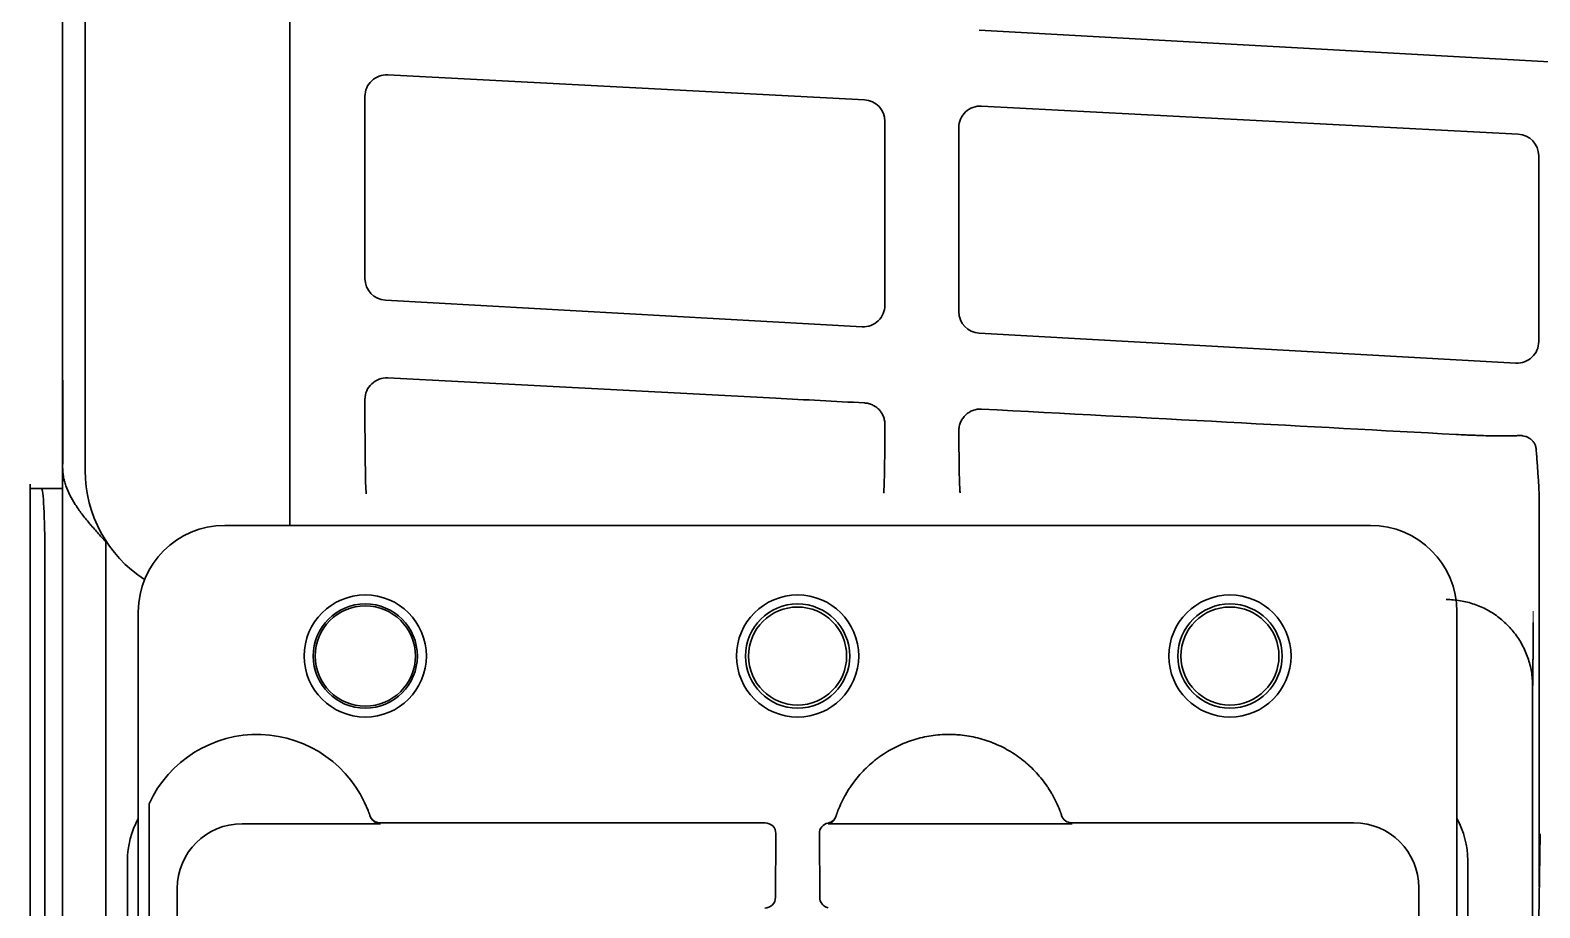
# Model space of a CAD drawing. Extents: x 5987 to 10491, y -672 to 3708.
# Drawn here: x 8371.6 to 8441.4, y 3551.1 to 3591.7 of the extents above; entities that cross this region are included whole.
import ezdxf

# ---------------------------------------------------------------- set-up
doc = ezdxf.new("R2010")
doc.units = 0
doc.header["$LTSCALE"] = 5
doc.layers.add('1', color=7, linetype='CONTINUOUS', true_color=0xffffff)

msp = doc.modelspace()

# ---------------------------------------------------------------- linework, layer by layer
at = {"layer": '1', "color": 7, "linetype": 'Continuous', "lineweight": 35}
for p, q in [((8374.114, 3571.359), (8374.114, 3633.296)), ((8373.073, 3632.329), (8373.073, 3575.533)), ((8373.075, 3575.518), (8373.075, 3632.328)), ((8383.583, 3568.826), (8383.583, 3624.576)), ((8415.475, 3591.739), (8699.86, 3575.886)), ((8410.167, 3588.513), (8388.112, 3589.672)), ((8387.059, 3588.673), (8387.059, 3580.248)), ((8440.41, 3586.925), (8415.583, 3588.229)), ((8411.113, 3579.017), (8411.113, 3587.516)), ((8414.529, 3587.231), (8414.529, 3578.716)), ((8441.356, 3577.331), (8441.356, 3585.928)), ((8388.004, 3579.249), (8410.059, 3578.02)), ((8415.475, 3577.718), (8440.302, 3576.334)), ((8373.073, 3575.533), (8373.075, 3575.518)), ((8373.073, 3575.463), (8373.073, 3571.526)), ((8373.078, 3575.497), (8373.074, 3575.472)), ((8373.078, 3571.666), (8373.078, 3575.486)), ((8406.058, 3574.709), (8388.112, 3575.651)), ((8387.059, 3574.653), (8387.059, 3573.981)), ((8373.073, 2751.526), (8373.073, 3571.526)), ((8371.573, 3570.726), (8371.573, 3079.226)), ((8371.576, 3570.526), (8371.573, 3570.526)), ((8371.576, 3570.526), (8372.094, 3570.526)), ((8372.094, 3570.526), (8373.073, 3570.526)), ((8441.384, 3569.704), (8441.384, 3552.106)), ((8433.573, 3568.826), (8380.572, 3568.826)), ((8375.073, 3568.108), (8375.073, 3527.375)), ((8372.251, 3080.226), (8372.251, 3567.726)), ((8376.573, 3564.827), (8376.573, 3487.826)), ((8437.573, 3487.826), (8437.573, 3564.827)), ((8441.073, 3561.403), (8441.073, 3561.396)), ((8441.073, 3534.253), (8441.073, 3561.396)), ((8377.073, 3550.208), (8377.073, 3555.944)), ((8419.294, 3555.383), (8419.287, 3555.404)), ((8387.774, 3555.024), (8381.375, 3555.024)), ((8405.566, 3555.063), (8387.76, 3555.063)), ((8406.051, 3551.616), (8406.066, 3554.563)), ((8408.079, 3554.563), (8408.094, 3551.616)), ((8419.774, 3555.024), (8408.599, 3555.024)), ((8432.81, 3555.063), (8419.761, 3555.063)), ((8440.973, 3528.526), (8441.427, 3554.561)), ((8376.073, 3553.327), (8376.073, 3529.278)), ((8438.073, 3499.326), (8438.073, 3553.327)), ((8378.375, 3552.024), (8378.375, 3548.428)), ((8435.81, 3527.832), (8435.81, 3552.064))]:
    msp.add_line(p, q, dxfattribs=at)
at = {"layer": '1', "color": 51, "linetype": 'Continuous', "lineweight": 13}
for p, q in [((8373.073, 3575.533), (8373.073, 3575.533)), ((8373.074, 3575.463), (8373.073, 3575.463)), ((8441.073, 3561.403), (8441.077, 3561.417))]:
    msp.add_line(p, q, dxfattribs=at)
at = {"layer": '1', "color": 7, "linetype": 'Continuous', "lineweight": 35}
for centre, radius in [((8387.073, 3562.782), 2.825), ((8387.073, 3562.782), 2.411), ((8387.073, 3562.782), 2.32), ((8407.073, 3562.782), 2.825), ((8407.073, 3562.782), 2.411), ((8407.073, 3562.782), 2.267), ((8427.073, 3562.782), 2.825), ((8427.073, 3562.782), 2.411), ((8427.073, 3562.782), 2.267)]:
    msp.add_circle(centre, radius, dxfattribs=at)
msp.add_arc((8382.073, 3553.652), 5.5, 21.10696, 155.38002, dxfattribs=at)
at = {"layer": '1', "color": 7, "linetype": 'Continuous', "lineweight": 35, "extrusion": (0, 0, -1)}
for centre, major_axis, ratio, start_param, end_param in [((8388.058, 3588.674), (-0.829, -0.56), 0.999069, 0.594221, 2.218099), ((8410.112, 3587.515), (-0.996, -0.091), 0.99936, 1.71631, 3.232194), ((8415.529, 3587.231), (-0.829, -0.56), 0.999069, 0.594221, 2.218099), ((8440.356, 3585.927), (-0.996, -0.091), 0.99936, 1.71631, 3.232194), ((8388.058, 3580.247), (0.821, -0.571), 0.999112, 1.017308, 2.533193), ((8410.112, 3579.018), (0.996, -0.089), 0.999321, 6.194725, 7.818603), ((8415.529, 3578.716), (0.821, -0.571), 0.999112, 1.017308, 2.533193), ((8440.356, 3577.332), (0.996, -0.089), 0.999321, 6.194725, 7.818603), ((8388.058, 3574.653), (-0.829, -0.56), 0.999069, 0.594221, 2.218099), ((8402.472, 3574.703), (68.448, -3.585), 0.002827, 4.764653, 4.824887), ((8402.472, 3574.703), (68.448, -3.585), 0.002827, 4.904975, 5.249826), ((8387.123, 3573.981), (0, -3.7), 0.017454, 0.052356, 1.570818), ((8411.048, 3574.017), (0, -3.7), 0.017473, 4.854413, 6.230773), ((8414.594, 3574.025), (0, -3.7), 0.017454, 0.052356, 1.34729), ((8380.12, 3571.374), (-4.251, -4.251), 0.997946, 6.0701, 7.067214)]:
    msp.add_ellipse(centre, major_axis=major_axis, ratio=ratio, start_param=start_param, end_param=end_param, dxfattribs=at)
at = {"layer": '1', "color": 7, "linetype": 'Continuous', "lineweight": 35}
for centre, major_axis, ratio, start_param, end_param in [((8372.406, 3575.533), (0, -2), 0.333523, 1.55335, 1.570793), ((8356.612, 3575.533), (16.463, -0.034), 0.121466, 6.270991, 6.300279), ((8372.406, 3575.533), (0.026, -2), 0.333349, 1.531552, 1.548995), ((8375.074, 3679.841), (-1.998, -104.324), 0.000761, 6.278374, 6.306074), ((8372.094, 3567.526), (0, -3), 0.052336, 1.570796, 3.141593), ((8380.573, 3564.826), (2.829, -2.829), 0.999695, 2.356347, 3.926839), ((8433.572, 3564.826), (-2.829, -2.829), 0.999695, 2.356347, 3.926839), ((8380.073, 3553.326), (-2.829, 2.829), 0.999695, 0.279915, 0.785246), ((8382.065, 3553.65), (-5.228, -1.734), 0.999252, 3.138522, 3.145428), ((8387.76, 3555.563), (0.474, 0.159), 0.999831, 3.141593, 4.388346), ((8408.379, 3555.543), (-0.473, 0.161), 0.999761, 2.10121, 3.149501), ((8419.761, 3555.563), (0.475, 0.157), 0.999831, 3.145682, 4.39242), ((8434.072, 3553.326), (2.829, 2.829), 0.999695, 5.497939, 6.003271), ((8381.376, 3552.023), (-2.122, 2.122), 0.999695, 5.497939, 7.068431), ((8382.072, 3553.152), (-5.684, -1.924), 0.999938, 3.132345, 3.139281), ((8405.566, 3554.563), (-0.224, -0.448), 0.999239, 2.03449, 3.605134), ((8408.579, 3554.563), (0.224, -0.448), 0.999239, 2.880101, 4.248696), ((8408.599, 3554.524), (0.224, -0.447), 0.99981, 2.678052, 2.916971), ((8432.809, 3552.063), (-2.122, -2.122), 0.999543, 2.356347, 3.926839), ((8405.551, 3551.619), (-0.447, -0.224), 0.99981, 1.107255, 2.677899), ((8408.594, 3551.619), (0.447, -0.224), 0.99981, 3.605286, 4.952817)]:
    msp.add_ellipse(centre, major_axis=major_axis, ratio=ratio, start_param=start_param, end_param=end_param, dxfattribs=at)
for points, degree in [([(8373.077, 3575.552), (8373.078, 3575.531), (8373.078, 3575.509), (8373.078, 3575.488)], 3), ([(8441.073, 3561.403), (8441.073, 3561.513), (8441.063, 3561.733), (8441.022, 3562.061), (8440.954, 3562.384), (8440.859, 3562.701), (8440.739, 3563.008), (8440.593, 3563.305), (8440.424, 3563.589), (8440.231, 3563.857), (8440.017, 3564.109), (8439.783, 3564.343), (8439.531, 3564.556), (8439.262, 3564.748), (8438.977, 3564.917), (8438.68, 3565.062), (8438.372, 3565.182), (8438.055, 3565.276), (8437.731, 3565.344), (8437.403, 3565.385), (8437.182, 3565.394), (8437.072, 3565.394)], 3), ([(8408.853, 3555.385), (8408.848, 3555.371), (8408.843, 3555.357), (8408.838, 3555.342)], 3), ([(8419.294, 3555.383), (8419.299, 3555.367)], 1)]:
    msp.add_open_spline(points, degree=degree, dxfattribs=at)
for points, degree, knots in [([(8411.112, 3573.494), (8411.112, 3573.525), (8411.11, 3573.557), (8411.104, 3573.621), (8411.1, 3573.652), (8411.082, 3573.745), (8411.065, 3573.805), (8411.03, 3573.893), (8411.016, 3573.922), (8410.988, 3573.978), (8410.972, 3574.006), (8410.921, 3574.085), (8410.883, 3574.135), (8410.795, 3574.227), (8410.748, 3574.269), (8410.683, 3574.315), (8410.67, 3574.324), (8410.643, 3574.341), (8410.603, 3574.366), (8410.533, 3574.403), (8410.475, 3574.426), (8410.431, 3574.442), (8410.416, 3574.447), (8410.385, 3574.456), (8410.37, 3574.46), (8410.293, 3574.48), (8410.23, 3574.489), (8410.167, 3574.492)], 3, [0, 0, 0, 0, 0.0625, 0.0625, 0.125, 0.125, 0.25, 0.25, 0.3125, 0.3125, 0.375, 0.375, 0.5, 0.5, 0.625, 0.625, 0.65625, 0.65625, 0.6875, 0.75, 0.8125, 0.8125, 0.84375, 0.84375, 0.875, 0.875, 1, 1, 1, 1]), ([(8414.531, 3573.205), (8414.531, 3573.239), (8414.532, 3573.273), (8414.538, 3573.324), (8414.54, 3573.341), (8414.545, 3573.375), (8414.548, 3573.391), (8414.565, 3573.474), (8414.585, 3573.539), (8414.625, 3573.631), (8414.64, 3573.662), (8414.664, 3573.707), (8414.673, 3573.721), (8414.691, 3573.75), (8414.719, 3573.793), (8414.75, 3573.833), (8414.794, 3573.885), (8414.818, 3573.909), (8414.891, 3573.979), (8414.944, 3574.021), (8415.016, 3574.065), (8415.031, 3574.074), (8415.06, 3574.09), (8415.076, 3574.098), (8415.121, 3574.121), (8415.152, 3574.134), (8415.247, 3574.169), (8415.312, 3574.186), (8415.414, 3574.202), (8415.447, 3574.205), (8415.515, 3574.208), (8415.549, 3574.208), (8415.583, 3574.206)], 3, [0, 0, 0, 0, 0.0625, 0.0625, 0.09375, 0.09375, 0.125, 0.125, 0.25, 0.25, 0.3125, 0.3125, 0.34375, 0.34375, 0.375, 0.4375, 0.4375, 0.5, 0.5, 0.625, 0.625, 0.65625, 0.65625, 0.6875, 0.6875, 0.75, 0.75, 0.875, 0.875, 0.9375, 0.9375, 1, 1, 1, 1]), ([(8437.522, 3573.034), (8437.685, 3573.025), (8437.846, 3573.017), (8438.045, 3573.008), (8438.085, 3573.006), (8438.164, 3573.003), (8438.282, 3572.998), (8438.398, 3572.994), (8438.625, 3572.985), (8438.771, 3572.981), (8438.949, 3572.976), (8438.984, 3572.976), (8439.054, 3572.974), (8439.158, 3572.972), (8439.257, 3572.97), (8439.354, 3572.969), (8439.386, 3572.968), (8439.449, 3572.967), (8439.542, 3572.967), (8439.63, 3572.966), (8439.799, 3572.966), (8439.904, 3572.967), (8440.049, 3572.969), (8440.096, 3572.97), (8440.163, 3572.971), (8440.185, 3572.972), (8440.227, 3572.973), (8440.247, 3572.974), (8440.347, 3572.978), (8440.417, 3572.982), (8440.478, 3572.986)], 3, [0, 0, 0, 0, 0.125, 0.125, 0.15625, 0.15625, 0.1875, 0.25, 0.25, 0.375, 0.375, 0.40625, 0.40625, 0.4375, 0.5, 0.5, 0.53125, 0.53125, 0.5625, 0.625, 0.625, 0.75, 0.75, 0.8125, 0.8125, 0.84375, 0.84375, 0.875, 0.875, 1, 1, 1, 1]), ([(8441.238, 3572.356), (8441.236, 3572.379), (8441.233, 3572.402), (8441.224, 3572.448), (8441.212, 3572.492), (8441.196, 3572.535), (8441.178, 3572.577), (8441.168, 3572.598), (8441.133, 3572.659), (8441.106, 3572.696), (8441.061, 3572.747), (8441.045, 3572.763), (8441.02, 3572.786), (8441.011, 3572.793), (8440.993, 3572.808), (8440.985, 3572.815), (8440.939, 3572.849), (8440.901, 3572.873), (8440.841, 3572.903), (8440.82, 3572.913), (8440.779, 3572.929), (8440.758, 3572.937), (8440.695, 3572.957), (8440.652, 3572.966), (8440.588, 3572.977), (8440.566, 3572.98), (8440.523, 3572.984), (8440.501, 3572.986), (8440.479, 3572.986)], 3, [0, 0, 0, 0, 0.0625, 0.0625, 0.125, 0.1875, 0.1875, 0.25, 0.25, 0.375, 0.375, 0.4375, 0.4375, 0.46875, 0.46875, 0.5, 0.5, 0.625, 0.625, 0.6875, 0.6875, 0.75, 0.75, 0.875, 0.875, 0.9375, 0.9375, 1, 1, 1, 1]), ([(8441.384, 3569.704), (8441.385, 3569.925), (8441.379, 3570.146), (8441.361, 3570.588), (8441.348, 3570.809), (8441.319, 3571.251), (8441.302, 3571.472), (8441.269, 3571.914), (8441.252, 3572.134), (8441.238, 3572.356)], 3, [0, 0, 0, 0, 0.25, 0.25, 0.5, 0.5, 0.75, 0.75, 1, 1, 1, 1]), ([(8375.073, 3568.062), (8374.943, 3568.206), (8374.813, 3568.349), (8374.621, 3568.565), (8374.557, 3568.637), (8374.463, 3568.746), (8374.431, 3568.782), (8374.369, 3568.855), (8374.338, 3568.891), (8374.187, 3569.072), (8374.071, 3569.216), (8373.854, 3569.504), (8373.752, 3569.649), (8373.565, 3569.94), (8373.482, 3570.084), (8373.337, 3570.372), (8373.275, 3570.515), (8373.2, 3570.732), (8373.178, 3570.804), (8373.154, 3570.895), (8373.15, 3570.913), (8373.141, 3570.949), (8373.128, 3571.004), (8373.117, 3571.058), (8373.086, 3571.239), (8373.073, 3571.382), (8373.073, 3571.526)], 3, [0, 0, 0, 0, 0.125, 0.125, 0.1875, 0.1875, 0.21875, 0.21875, 0.25, 0.25, 0.375, 0.375, 0.5, 0.5, 0.625, 0.625, 0.75, 0.75, 0.8125, 0.8125, 0.828125, 0.828125, 0.84375, 0.875, 0.875, 1, 1, 1, 1]), ([(8441.102, 3564.336), (8441.101, 3563.877), (8441.097, 3563.378), (8441.094, 3562.935), (8441.089, 3562.417), (8441.086, 3562.189), (8441.083, 3561.908), (8441.081, 3561.728), (8441.077, 3561.417)], 2, [0, 0, 0, 0.386749, 0.386749, 0.693374, 0.693374, 0.846687, 0.846687, 1, 1, 1]), ([(8419.204, 3555.633), (8419.104, 3555.892), (8418.985, 3556.142), (8418.83, 3556.413), (8418.812, 3556.443), (8418.777, 3556.503), (8418.759, 3556.532), (8418.704, 3556.621), (8418.666, 3556.679), (8418.55, 3556.85), (8418.468, 3556.961), (8418.213, 3557.284), (8418.027, 3557.485), (8417.775, 3557.72), (8417.698, 3557.79), (8417.619, 3557.857), (8417.566, 3557.901), (8417.539, 3557.923), (8417.403, 3558.032), (8417.292, 3558.114), (8416.952, 3558.347), (8416.715, 3558.484), (8416.344, 3558.664), (8416.218, 3558.719), (8416.057, 3558.782), (8416.025, 3558.795), (8415.96, 3558.819), (8415.927, 3558.831), (8415.829, 3558.865), (8415.763, 3558.887), (8415.433, 3558.989), (8415.166, 3559.05), (8414.759, 3559.111), (8414.622, 3559.127), (8414.416, 3559.142), (8414.313, 3559.148), (8414.209, 3559.151), (8414.14, 3559.152), (8414.105, 3559.152), (8413.793, 3559.152), (8413.519, 3559.131), (8412.977, 3559.049), (8412.709, 3558.988), (8412.412, 3558.896), (8412.379, 3558.885), (8412.313, 3558.863), (8412.28, 3558.852), (8412.182, 3558.817), (8412.117, 3558.793), (8411.924, 3558.717), (8411.798, 3558.662), (8411.428, 3558.482), (8411.191, 3558.345), (8410.907, 3558.15), (8410.822, 3558.09), (8410.74, 3558.027), (8410.685, 3557.985), (8410.657, 3557.963), (8410.522, 3557.855), (8410.418, 3557.764), (8410.116, 3557.483), (8409.931, 3557.281), (8409.675, 3556.958), (8409.594, 3556.847), (8409.497, 3556.704), (8409.478, 3556.675), (8409.44, 3556.616), (8409.421, 3556.587), (8409.366, 3556.499), (8409.331, 3556.439), (8409.159, 3556.138), (8409.04, 3555.888), (8408.94, 3555.629)], 3, [0, 0, 0, 0, 0.0625, 0.0625, 0.070313, 0.070313, 0.078125, 0.078125, 0.09375, 0.09375, 0.125, 0.125, 0.1875, 0.1875, 0.203125, 0.210938, 0.210938, 0.21875, 0.21875, 0.25, 0.25, 0.3125, 0.3125, 0.34375, 0.34375, 0.351563, 0.351563, 0.359375, 0.359375, 0.375, 0.375, 0.4375, 0.4375, 0.46875, 0.46875, 0.484375, 0.492188, 0.492188, 0.5, 0.5, 0.5625, 0.5625, 0.625, 0.625, 0.632812, 0.632812, 0.640625, 0.640625, 0.65625, 0.65625, 0.6875, 0.6875, 0.75, 0.75, 0.765625, 0.773437, 0.773437, 0.78125, 0.78125, 0.8125, 0.8125, 0.875, 0.875, 0.90625, 0.90625, 0.914062, 0.914062, 0.921875, 0.921875, 0.9375, 0.9375, 1, 1, 1, 1]), ([(8387.287, 3555.404), (8387.286, 3555.404), (8387.286, 3555.406), (8387.284, 3555.412), (8387.282, 3555.416), (8387.278, 3555.428), (8387.276, 3555.435), (8387.27, 3555.452), (8387.267, 3555.461), (8387.26, 3555.482), (8387.255, 3555.494), (8387.247, 3555.519), (8387.242, 3555.532), (8387.234, 3555.553), (8387.232, 3555.56), (8387.226, 3555.574), (8387.224, 3555.581), (8387.215, 3555.603), (8387.21, 3555.618), (8387.204, 3555.633)], 3, [0, 0, 0, 0, 0.125, 0.125, 0.25, 0.25, 0.375, 0.375, 0.5, 0.5, 0.625, 0.625, 0.75, 0.75, 0.8125, 0.8125, 0.875, 0.875, 1, 1, 1, 1]), ([(8387.774, 3555.024), (8387.747, 3555.024), (8387.695, 3555.028), (8387.645, 3555.04), (8387.607, 3555.052), (8387.595, 3555.057), (8387.571, 3555.067), (8387.559, 3555.072), (8387.524, 3555.09), (8387.502, 3555.103), (8387.47, 3555.126), (8387.46, 3555.134), (8387.44, 3555.151), (8387.43, 3555.16), (8387.402, 3555.188), (8387.385, 3555.207), (8387.355, 3555.25), (8387.341, 3555.272), (8387.317, 3555.319), (8387.307, 3555.343), (8387.298, 3555.368)], 3, [0, 0, 0, 0, 0.125, 0.25, 0.25, 0.3125, 0.3125, 0.375, 0.375, 0.5, 0.5, 0.5625, 0.5625, 0.625, 0.625, 0.75, 0.75, 0.875, 0.875, 1, 1, 1, 1]), ([(8408.838, 3555.342), (8408.825, 3555.301), (8408.807, 3555.263), (8408.778, 3555.218), (8408.772, 3555.209), (8408.76, 3555.192), (8408.753, 3555.183), (8408.733, 3555.159), (8408.704, 3555.128), (8408.671, 3555.101), (8408.645, 3555.083), (8408.636, 3555.077), (8408.618, 3555.065), (8408.609, 3555.06), (8408.562, 3555.035), (8408.522, 3555.02), (8408.481, 3555.01)], 3, [0, 0, 0, 0, 0.25, 0.25, 0.3125, 0.3125, 0.375, 0.375, 0.5, 0.625, 0.625, 0.6875, 0.6875, 0.75, 0.75, 1, 1, 1, 1]), ([(8408.94, 3555.629), (8408.934, 3555.614), (8408.929, 3555.598), (8408.92, 3555.576), (8408.917, 3555.568), (8408.912, 3555.553), (8408.909, 3555.546), (8408.901, 3555.524), (8408.896, 3555.511), (8408.889, 3555.491), (8408.887, 3555.485), (8408.883, 3555.472), (8408.881, 3555.466), (8408.875, 3555.449), (8408.871, 3555.439), (8408.867, 3555.425), (8408.865, 3555.421), (8408.862, 3555.413), (8408.861, 3555.41), (8408.858, 3555.4), (8408.856, 3555.395), (8408.854, 3555.389), (8408.854, 3555.388), (8408.853, 3555.386), (8408.853, 3555.385), (8408.853, 3555.385)], 3, [0, 0, 0, 0, 0.125, 0.125, 0.1875, 0.1875, 0.25, 0.25, 0.375, 0.375, 0.4375, 0.4375, 0.5, 0.5, 0.625, 0.625, 0.6875, 0.6875, 0.75, 0.75, 0.875, 0.875, 0.9375, 0.9375, 1, 1, 1, 1]), ([(8419.287, 3555.404), (8419.286, 3555.404), (8419.286, 3555.406), (8419.284, 3555.41), (8419.284, 3555.412), (8419.282, 3555.417), (8419.281, 3555.419), (8419.278, 3555.428), (8419.276, 3555.435), (8419.272, 3555.447), (8419.27, 3555.452), (8419.267, 3555.461), (8419.265, 3555.466), (8419.26, 3555.482), (8419.256, 3555.494), (8419.249, 3555.512), (8419.247, 3555.519), (8419.242, 3555.532), (8419.239, 3555.539), (8419.232, 3555.559), (8419.227, 3555.574), (8419.218, 3555.596), (8419.215, 3555.603), (8419.21, 3555.618), (8419.207, 3555.626), (8419.204, 3555.633)], 3, [0, 0, 0, 0, 0.125, 0.125, 0.1875, 0.1875, 0.25, 0.25, 0.375, 0.375, 0.4375, 0.4375, 0.5, 0.5, 0.625, 0.625, 0.6875, 0.6875, 0.75, 0.75, 0.875, 0.875, 0.9375, 0.9375, 1, 1, 1, 1]), ([(8408.481, 3555.01), (8408.48, 3555.016), (8408.48, 3555.022), (8408.48, 3555.037), (8408.479, 3555.045), (8408.479, 3555.053)], 3, [0, 0, 0, 0, 0.441588, 0.441588, 1, 1, 1, 1])]:
    msp.add_open_spline(points, degree=degree, knots=knots, dxfattribs=at)
at = {"layer": '1', "color": 51, "linetype": 'Continuous', "lineweight": 13}
msp.add_open_spline([(8441.103, 3564.859), (8441.103, 3564.605), (8441.102, 3564.336)], degree=2, dxfattribs=at)

doc.saveas('drawing.dxf')
